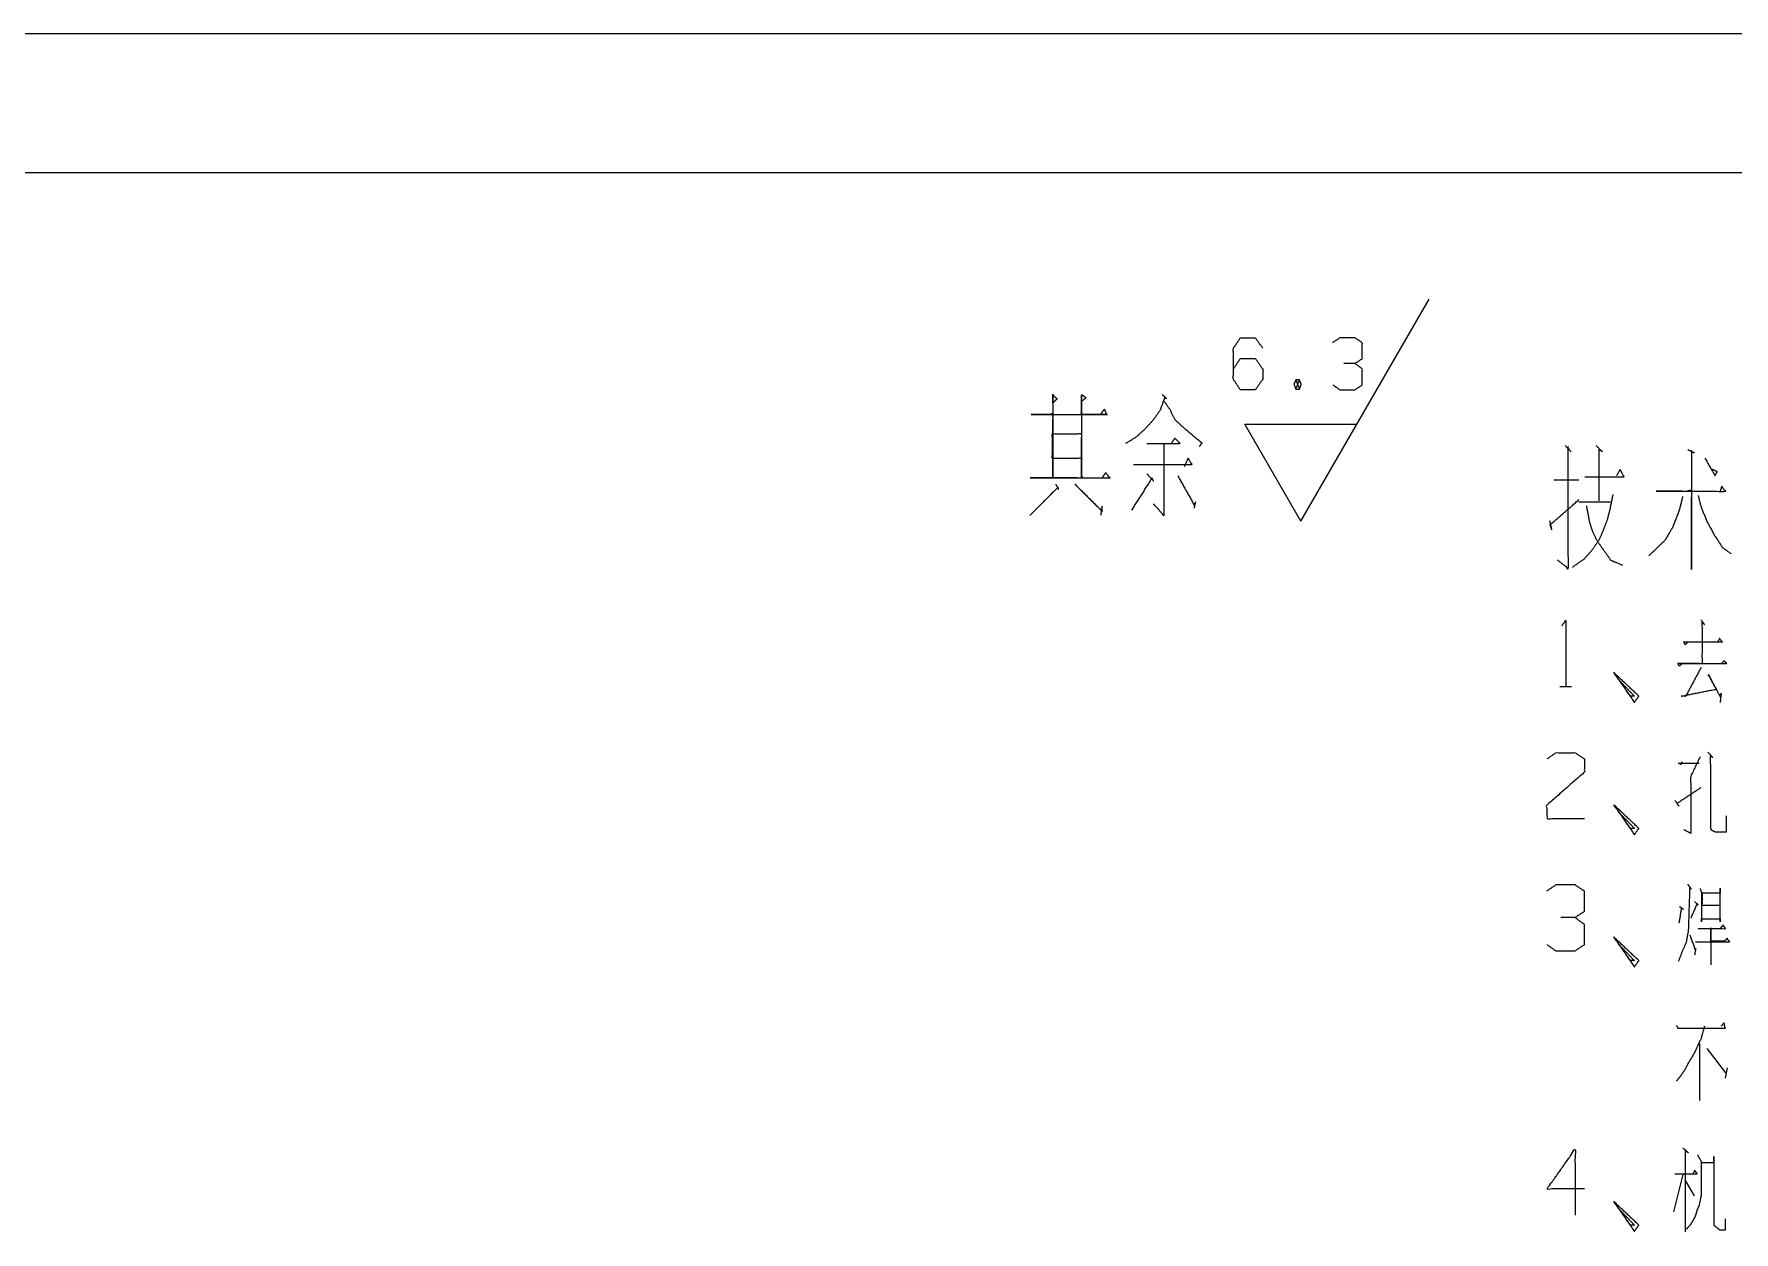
# Model space of a CAD drawing. Header units: millimetres. Extents: x 0 to 420, y 0 to 297.
# Drawn here: x 299.6 to 360.9, y 253.9 to 297 of the extents above; entities that cross this region are included whole.
import ezdxf

# ---------------------------------------------------------------- set-up
doc = ezdxf.new("R2010")
doc.units = ezdxf.units.MM
doc.layers.add('101', color=7, linetype='Continuous', true_color=0xffffff)

msp = doc.modelspace()

# ---------------------------------------------------------------- linework, layer by layer
at = {"layer": '101', "color": 133, "linetype": 'Continuous', "lineweight": 18}
for p, q in [((420, 297), (0, 297)), ((415, 292), (25, 292))]:
    msp.add_line(p, q, dxfattribs=at)
at = {"layer": '101', "color": 43, "linetype": 'Continuous', "lineweight": 18}
for p, q in [((345.265, 279.451), (349.881, 287.451)), ((345.084, 284.541), (345.21, 284.206)), ((343.245, 282.951), (347.284, 282.951)), ((345.265, 279.451), (343.245, 282.951))]:
    msp.add_line(p, q, dxfattribs=at)
at = {"layer": '101', "color": 72, "linetype": 'Continuous', "lineweight": 18}
for p, q in [((354.378, 280.942), (355.279, 280.942)), ((355.279, 280.155), (356.419, 280.155)), ((354.59, 273.505), (355.014, 273.505)), ((359.62, 260.642), (359.62, 258.592)), ((359.885, 260.467), (360.557, 259.592)), ((360.61, 259.767), (360.539, 259.392)), ((359.019, 255.93), (358.683, 254.58)), ((359.09, 255.73), (359.426, 255.155))]:
    msp.add_line(p, q, dxfattribs=at)
at = {"layer": '101', "color": 43, "linetype": 'Continuous', "lineweight": 18}
for points, knots in [([(342.833, 284.935), (343.083, 285.309), (343.626, 285.309), (343.89, 284.935), (343.89, 284.561), (343.626, 284.187), (343.083, 284.187), (342.833, 284.561), (342.833, 285.683), (343.083, 286.057), (343.626, 286.057), (343.89, 285.683)], [0, 0, 0.076963, 0.169763, 0.248074, 0.312018, 0.39033, 0.48313, 0.560092, 0.751926, 0.828889, 0.921689, 1, 1]), ([(347.211, 285.132), (347.475, 285.309), (347.475, 285.88), (347.211, 286.057), (346.668, 286.057), (346.404, 285.88)], [0, 0, 0.153872, 0.429849, 0.583721, 0.846128, 1, 1]), ([(346.418, 284.364), (346.668, 284.187), (347.211, 284.187), (347.475, 284.364), (347.475, 284.935), (347.211, 285.132), (346.807, 285.132)], [0, 0, 0.12412, 0.343693, 0.472448, 0.703377, 0.836727, 1, 1]), ([(345.084, 284.206), (345.21, 284.206), (345.279, 284.383), (345.21, 284.541), (345.084, 284.541), (345.015, 284.383), (345.084, 284.206), (345.21, 284.541)], [0, 0, 0.093983, 0.236792, 0.365957, 0.45994, 0.589105, 0.731914, 1, 1])]:
    msp.add_open_spline(points, degree=1, knots=knots, dxfattribs=at)
at = {"layer": '101', "color": 72, "linetype": 'Continuous', "lineweight": 18}
for points, knots in [([(336.305, 284.013), (336.49, 283.863), (336.331, 283.713), (336.331, 284.013), (336.331, 281.013), (336.331, 283.301), (335.562, 283.301), (338.293, 283.301), (337.365, 283.301), (337.365, 283.976), (337.365, 281.013), (337.365, 282.588), (336.305, 282.588), (336.305, 281.726), (337.365, 281.726), (337.365, 281.013), (335.509, 281.013), (338.373, 281.013), (338.24, 281.201), (338.107, 281.013)], [0, 0, 0.009717, 0.01862, 0.030836, 0.152989, 0.24613, 0.277436, 0.388627, 0.426411, 0.453896, 0.574522, 0.638652, 0.681834, 0.716953, 0.760134, 0.789145, 0.864711, 0.9813, 0.99065, 1, 1]), ([(337.392, 283.788), (337.524, 283.901), (337.365, 284.013)], [0, 0, 0.471535, 1, 1]), ([(338.054, 283.301), (338.187, 283.488), (338.267, 283.301)], [0, 0, 0.529971, 1, 1]), ([(340.276, 284.013), (340.435, 283.863), (340.356, 283.901), (340.197, 283.451), (339.931, 283.076), (339.613, 282.738), (339.322, 282.476), (338.95, 282.251)], [0, 0, 0.086309, 0.12102, 0.309421, 0.490705, 0.673783, 0.828666, 1, 1]), ([(340.329, 283.788), (340.541, 283.488), (340.727, 283.113), (341.098, 282.776), (341.549, 282.401), (341.681, 282.288), (341.708, 282.288), (341.602, 282.138)], [0, 0, 0.16272, 0.348027, 0.570218, 0.82989, 0.906889, 0.918635, 1, 1]), ([(339.719, 282.251), (340.912, 282.251), (340.727, 282.438), (340.594, 282.251)], [0, 0, 0.707431, 0.863851, 1, 1]), ([(340.329, 282.251), (340.329, 279.663), (339.958, 280.076)], [0, 0, 0.823415, 1, 1]), ([(339.242, 281.501), (341.337, 281.501), (341.204, 281.726), (341.071, 281.426)], [0, 0, 0.780475, 0.877786, 1, 1]), ([(354.776, 282.18), (354.988, 281.955), (354.882, 282.105), (354.882, 277.755), (354.51, 278.055)], [0, 0, 0.058123, 0.092656, 0.910295, 1, 1]), ([(355.889, 282.18), (356.128, 281.955), (355.995, 282.03), (355.995, 280.192)], [0, 0, 0.141502, 0.20722, 1, 1]), ([(359.198, 282.03), (359.436, 281.917), (359.33, 281.955), (359.33, 277.717), (359.33, 280.53), (358.058, 280.53), (360.55, 280.53), (360.417, 280.717), (360.364, 280.53)], [0, 0, 0.022712, 0.032395, 0.397208, 0.639341, 0.748901, 0.963456, 0.983224, 1, 1]), ([(359.808, 281.73), (360.179, 281.092), (360.258, 281.242), (360.073, 281.317)], [0, 0, 0.666004, 0.819293, 1, 1]), ([(339.719, 281.163), (339.958, 280.901), (339.905, 281.013), (339.163, 279.851)], [0, 0, 0.190889, 0.257814, 1, 1]), ([(340.833, 281.088), (341.443, 280.001), (341.469, 280.151), (341.416, 279.926)], [0, 0, 0.764772, 0.858208, 1, 1]), ([(355.491, 281.055), (356.897, 281.055), (356.764, 281.317), (356.631, 281.092)], [0, 0, 0.716786, 0.866795, 1, 1]), ([(336.437, 280.788), (336.543, 280.601), (336.517, 280.676), (335.509, 279.663)], [0, 0, 0.125001, 0.171159, 1, 1]), ([(337.127, 280.788), (338.107, 279.813), (338.107, 280.001), (338.054, 279.663)], [0, 0, 0.723289, 0.821343, 1, 1]), ([(356.499, 280.417), (356.393, 279.892), (356.287, 279.48), (356.154, 279.142), (355.995, 278.767), (355.73, 278.392), (355.465, 278.092), (355.041, 277.792)], [0, 0, 0.172187, 0.309108, 0.425674, 0.556629, 0.704269, 0.832974, 1, 1]), ([(359.569, 280.38), (359.675, 279.967), (359.887, 279.442), (360.152, 278.955), (360.444, 278.505), (360.762, 278.28)], [0, 0, 0.172226, 0.40119, 0.625583, 0.842426, 1, 1]), ([(354.219, 279.48), (354.298, 279.142), (354.245, 279.33), (355.279, 280.23)], [0, 0, 0.181308, 0.283201, 1, 1]), ([(355.544, 280.005), (355.597, 279.742), (355.65, 279.442), (355.757, 279.105), (355.916, 278.767), (356.419, 278.055), (356.844, 277.867)], [0, 0, 0.101605, 0.217194, 0.351415, 0.492972, 0.824035, 1, 1]), ([(359.012, 280.342), (358.88, 279.817), (358.641, 279.217), (358.376, 278.767), (357.793, 278.205)], [0, 0, 0.214885, 0.471143, 0.678419, 1, 1]), ([(354.661, 275.68), (354.802, 275.88), (354.802, 273.505)], [0, 0, 0.093489, 1, 1]), ([(359.673, 275.905), (359.797, 275.73), (359.709, 275.805), (359.709, 274.33), (358.842, 274.33), (360.592, 274.33), (360.504, 274.43), (360.398, 274.305)], [0, 0, 0.045422, 0.069988, 0.382588, 0.566133, 0.936975, 0.965255, 1, 1]), ([(359.196, 275.105), (359.108, 275.005), (359.055, 275.105), (360.433, 275.105), (360.345, 275.23), (360.274, 275.105)], [0, 0, 0.06944, 0.128335, 0.845638, 0.925287, 1, 1]), ([(358.966, 274.305), (358.896, 274.23), (358.842, 274.33)], [0, 0, 0.476595, 1, 1]), ([(356.672, 273.78), (357.273, 273.155), (357.132, 273.155), (356.531, 274.005), (357.273, 272.93), (357.432, 273.155), (356.531, 274.005)], [0, 0, 0.178022, 0.207052, 0.420792, 0.689029, 0.745607, 1, 1]), ([(359.673, 274.18), (359.125, 273.155), (358.966, 273.155), (360.221, 273.405), (359.938, 273.93), (360.38, 273.105), (360.398, 273.255), (360.363, 272.93)], [0, 0, 0.252053, 0.286553, 0.564051, 0.693378, 0.896345, 0.929101, 1, 1]), ([(354.13, 270.892), (354.449, 271.117), (355.138, 271.117), (355.474, 270.892), (355.474, 270.417), (354.113, 269.217), (354.13, 268.742), (355.474, 268.742)], [0, 0, 0.069694, 0.192978, 0.265272, 0.350227, 0.67474, 0.759754, 1, 1]), ([(358.984, 270.792), (358.949, 270.692), (358.86, 270.742), (359.602, 270.742)], [0, 0, 0.111652, 0.218549, 1, 1]), ([(359.638, 270.967), (359.302, 270.267), (359.302, 268.217), (359.055, 268.342)], [0, 0, 0.250151, 0.910671, 1, 1]), ([(359.921, 271.142), (360.097, 270.942), (360.009, 270.992), (360.009, 268.467), (360.027, 268.342), (360.186, 268.267), (360.592, 268.267), (360.592, 268.842)], [0, 0, 0.063895, 0.088198, 0.692698, 0.72292, 0.765024, 0.862344, 1, 1]), ([(358.736, 269.392), (358.878, 269.192), (358.807, 269.292), (359.673, 269.867)], [0, 0, 0.174089, 0.261134, 1, 1]), ([(356.672, 269.017), (357.273, 268.392), (357.132, 268.392), (356.531, 269.242), (357.273, 268.167), (357.432, 268.392), (356.531, 269.242)], [0, 0, 0.178022, 0.207052, 0.420792, 0.689029, 0.745607, 1, 1]), ([(355.138, 265.18), (355.474, 265.405), (355.474, 266.13), (355.138, 266.355), (354.449, 266.355), (354.113, 266.13)], [0, 0, 0.153871, 0.429848, 0.583719, 0.846116, 1, 1]), ([(359.196, 266.38), (359.32, 266.205), (359.267, 266.28), (359.214, 264.705), (359.143, 264.305), (358.984, 263.93), (358.86, 263.605)], [0, 0, 0.070423, 0.100604, 0.618414, 0.751883, 0.885732, 1, 1]), ([(359.443, 265.755), (359.567, 265.63), (359.532, 265.68), (359.302, 265.155)], [0, 0, 0.217081, 0.292659, 1, 1]), ([(359.638, 266.23), (359.691, 266.08), (359.691, 265.03), (359.691, 265.13), (360.363, 265.13), (360.363, 265.03), (360.363, 266.23), (360.363, 266.055), (359.709, 266.055), (359.709, 265.63), (360.345, 265.63)], [0, 0, 0.030769, 0.233823, 0.253162, 0.383044, 0.402383, 0.634446, 0.668291, 0.79476, 0.876945, 1, 1]), ([(354.13, 264.205), (354.449, 263.98), (355.138, 263.98), (355.474, 264.205), (355.474, 264.93), (355.138, 265.18), (354.625, 265.18)], [0, 0, 0.124123, 0.343689, 0.472444, 0.703374, 0.836728, 1, 1]), ([(358.896, 265.58), (359.037, 265.48), (358.966, 265.53), (358.878, 264.98)], [0, 0, 0.212014, 0.318021, 1, 1]), ([(356.672, 264.255), (357.273, 263.63), (357.132, 263.63), (356.531, 264.48), (357.273, 263.405), (357.432, 263.63), (356.531, 264.48)], [0, 0, 0.178022, 0.207052, 0.420792, 0.689029, 0.745607, 1, 1]), ([(359.267, 264.555), (359.479, 263.98), (359.479, 264.08), (359.443, 263.83)], [0, 0, 0.63485, 0.738443, 1, 1]), ([(359.479, 264.305), (360.698, 264.305), (360.61, 264.43), (360.522, 264.33), (360.027, 264.33), (360.027, 264.805), (360.027, 263.48)], [0, 0, 0.320858, 0.361134, 0.396246, 0.526445, 0.651413, 1, 1]), ([(359.567, 264.78), (360.557, 264.78), (360.469, 264.905), (360.38, 264.805)], [0, 0, 0.775503, 0.895429, 1, 1]), ([(358.789, 261.292), (358.842, 261.192), (360.539, 261.192), (360.504, 261.392), (360.398, 261.267)], [0, 0, 0.051989, 0.831407, 0.924694, 1, 1]), ([(359.797, 261.192), (359.797, 261.267), (359.673, 260.817), (359.479, 260.392), (359.355, 260.167), (359.214, 259.942), (359.09, 259.692), (358.931, 259.467), (358.789, 259.292)], [0, 0, 0.03245, 0.234392, 0.436624, 0.547724, 0.662718, 0.783407, 0.902641, 1, 1]), ([(355.474, 255.405), (354.13, 255.405), (355.138, 256.83), (355.138, 254.455)], [0, 0, 0.245868, 0.565295, 1, 1]), ([(359.019, 256.88), (359.214, 256.705), (359.108, 256.805), (359.108, 253.855)], [0, 0, 0.077914, 0.121325, 1, 1]), ([(359.549, 256.63), (359.673, 256.405), (359.673, 255.155), (359.602, 254.805), (359.532, 254.655), (359.479, 254.455), (359.39, 254.28), (359.284, 254.105), (359.143, 253.955)], [0, 0, 0.0903, 0.529916, 0.6555, 0.713815, 0.786588, 0.855532, 0.927503, 1, 1]), ([(359.691, 256.355), (360.133, 256.355), (360.133, 256.555), (360.133, 254.105), (360.256, 254.005), (360.345, 253.93), (360.557, 253.93), (360.557, 254.33)], [0, 0, 0.111048, 0.161315, 0.777055, 0.817039, 0.846171, 0.899472, 1, 1]), ([(358.736, 255.955), (359.532, 255.955), (359.443, 256.08), (359.373, 255.93)], [0, 0, 0.713802, 0.851192, 1, 1]), ([(356.672, 254.73), (357.273, 254.105), (357.132, 254.105), (356.531, 254.955), (357.273, 253.88), (357.432, 254.105), (356.531, 254.955)], [0, 0, 0.178022, 0.207052, 0.420792, 0.689029, 0.745607, 1, 1])]:
    msp.add_open_spline(points, degree=1, knots=knots, dxfattribs=at)

doc.saveas('drawing.dxf')
